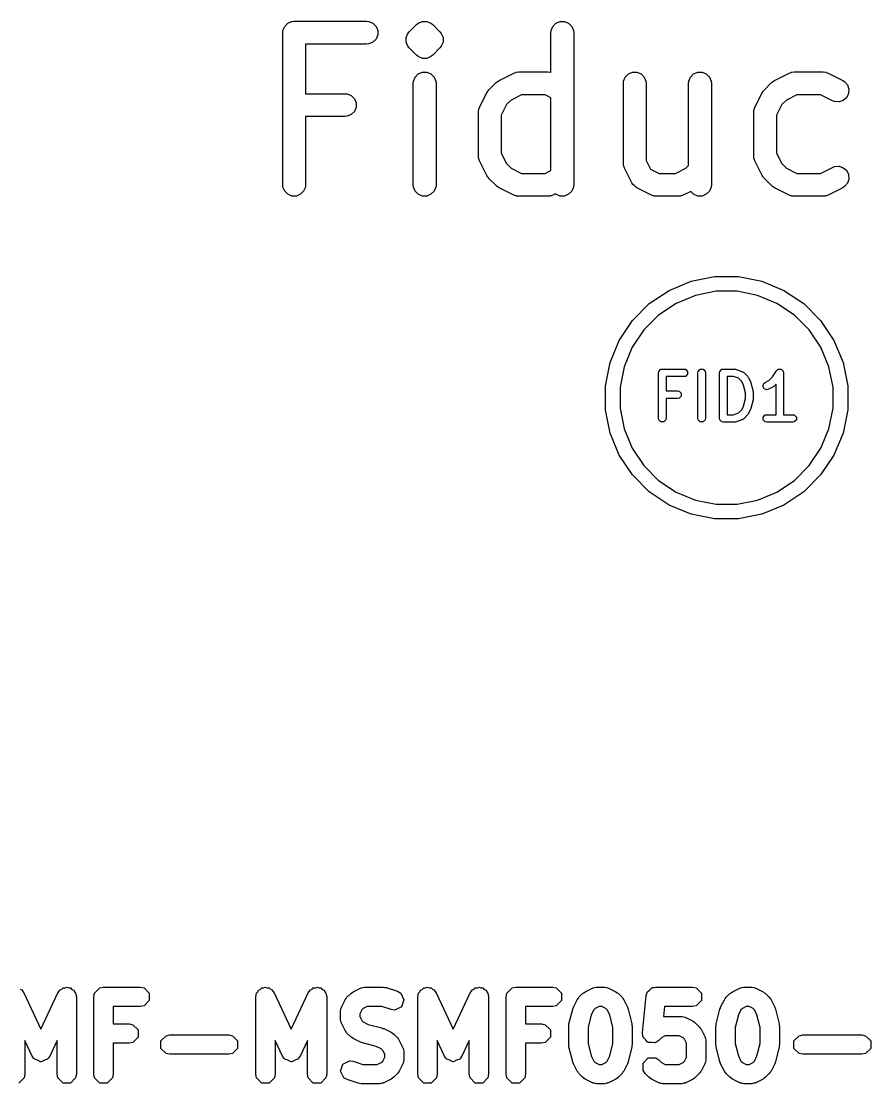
# Model space of a CAD drawing. Header units: inches. Extents: x 4.65 to 7.43, y -3.99 to -2.61.
# Drawn here: x 6.4875 to 6.7073, y -2.9575 to -2.6826 of the extents above; entities that cross this region are included whole.
import ezdxf

# ---------------------------------------------------------------- set-up
doc = ezdxf.new("R2010")
doc.units = ezdxf.units.IN
doc.header["$MEASUREMENT"] = 0
doc.layers.add('BLACK', color=250, linetype='CONTINUOUS')

msp = doc.modelspace()

# ---------------------------------------------------------------- linework, layer by layer
at = {"layer": 'BLACK', "linetype": 'CONTINUOUS'}
for p, q in [((6.55568, -2.6839), (6.5565, -2.68308)), ((6.5565, -2.68308), (6.55756, -2.68264)), ((6.55756, -2.68264), (6.55814, -2.68258)), ((6.55814, -2.68258), (6.57689, -2.68258)), ((6.57689, -2.68258), (6.57746, -2.68264)), ((6.57746, -2.68264), (6.57853, -2.68308)), ((6.57853, -2.68308), (6.57934, -2.6839)), ((6.5898, -2.68345), (6.59024, -2.68308)), ((6.59024, -2.68308), (6.59131, -2.68264)), ((6.59131, -2.68264), (6.59246, -2.68264)), ((6.59246, -2.68264), (6.59246, -2.68264)), ((6.59246, -2.68264), (6.59352, -2.68308)), ((6.59352, -2.68308), (6.59397, -2.68345)), ((6.62505, -2.6839), (6.62586, -2.68308)), ((6.62586, -2.68308), (6.62693, -2.68264)), ((6.62693, -2.68264), (6.62808, -2.68264)), ((6.62808, -2.68264), (6.62915, -2.68308)), ((6.62915, -2.68308), (6.62996, -2.6839)), ((6.55519, -2.68554), (6.55524, -2.68496)), ((6.55519, -2.72491), (6.55519, -2.68554)), ((6.55524, -2.68496), (6.55568, -2.6839)), ((6.57934, -2.6839), (6.57978, -2.68496)), ((6.57978, -2.68496), (6.57978, -2.68611)), ((6.58711, -2.68683), (6.58755, -2.68577)), ((6.58755, -2.68577), (6.58792, -2.68532)), ((6.58792, -2.68532), (6.5898, -2.68345)), ((6.59397, -2.68345), (6.59585, -2.68532)), ((6.59585, -2.68532), (6.59621, -2.68577)), ((6.59621, -2.68577), (6.59636, -2.68611)), ((6.62455, -2.68554), (6.62461, -2.68496)), ((6.62455, -2.69582), (6.62455, -2.68554)), ((6.62461, -2.68496), (6.62505, -2.6839)), ((6.62996, -2.6839), (6.6304, -2.68496)), ((6.6304, -2.68496), (6.63046, -2.68554)), ((6.63046, -2.68554), (6.63046, -2.72491)), ((6.57689, -2.68849), (6.56109, -2.68849)), ((6.56109, -2.68849), (6.56109, -2.70133)), ((6.57746, -2.68843), (6.57689, -2.68849)), ((6.57853, -2.68799), (6.57746, -2.68843)), ((6.57934, -2.68718), (6.57853, -2.68799)), ((6.57978, -2.68611), (6.57934, -2.68718)), ((6.58711, -2.68799), (6.58711, -2.68683)), ((6.58755, -2.68905), (6.58711, -2.68799)), ((6.59665, -2.68799), (6.59621, -2.68905)), ((6.59636, -2.68611), (6.59665, -2.68683)), ((6.59665, -2.68683), (6.59665, -2.68799)), ((6.58792, -2.6895), (6.58755, -2.68905)), ((6.5898, -2.69137), (6.58792, -2.6895)), ((6.59585, -2.6895), (6.59397, -2.69137)), ((6.59621, -2.68905), (6.59585, -2.6895)), ((6.59024, -2.69174), (6.5898, -2.69137)), ((6.59131, -2.69218), (6.59024, -2.69174)), ((6.59246, -2.69218), (6.59131, -2.69218)), ((6.59131, -2.69218), (6.59131, -2.69218)), ((6.59352, -2.69174), (6.59246, -2.69218)), ((6.59246, -2.69218), (6.59246, -2.69218)), ((6.59397, -2.69137), (6.59352, -2.69174)), ((6.58943, -2.69702), (6.59024, -2.6962)), ((6.59024, -2.6962), (6.59131, -2.69576)), ((6.59131, -2.69576), (6.59246, -2.69576)), ((6.59246, -2.69576), (6.59352, -2.6962)), ((6.59352, -2.6962), (6.59434, -2.69702)), ((6.61119, -2.69789), (6.61494, -2.69602)), ((6.61494, -2.69602), (6.61548, -2.69581)), ((6.61548, -2.69581), (6.61558, -2.6958)), ((6.61558, -2.6958), (6.61568, -2.69576)), ((6.61568, -2.69576), (6.61626, -2.69571)), ((6.61626, -2.69571), (6.62376, -2.69571)), ((6.62376, -2.69571), (6.62433, -2.69576)), ((6.62433, -2.69576), (6.62443, -2.6958)), ((6.62443, -2.6958), (6.62453, -2.69581)), ((6.62453, -2.69581), (6.62455, -2.69582)), ((6.6438, -2.69702), (6.64461, -2.6962)), ((6.64461, -2.6962), (6.64568, -2.69576)), ((6.64568, -2.69576), (6.64683, -2.69576)), ((6.64683, -2.69576), (6.64789, -2.6962)), ((6.64789, -2.6962), (6.64871, -2.69702)), ((6.66067, -2.69702), (6.66148, -2.6962)), ((6.66148, -2.6962), (6.66255, -2.69576)), ((6.66255, -2.69576), (6.6637, -2.69576)), ((6.6637, -2.69576), (6.66477, -2.6962)), ((6.66477, -2.6962), (6.66558, -2.69702)), ((6.68243, -2.69789), (6.68618, -2.69602)), ((6.68618, -2.69602), (6.68672, -2.69581)), ((6.68672, -2.69581), (6.68682, -2.6958)), ((6.68682, -2.6958), (6.68692, -2.69576)), ((6.68692, -2.69576), (6.6875, -2.69571)), ((6.6875, -2.69571), (6.695, -2.69571)), ((6.695, -2.69571), (6.69557, -2.69576)), ((6.69557, -2.69576), (6.69567, -2.6958)), ((6.69567, -2.6958), (6.69578, -2.69581)), ((6.69578, -2.69581), (6.69632, -2.69602)), ((6.69632, -2.69602), (6.70007, -2.69789)), ((6.58893, -2.69866), (6.58899, -2.69808)), ((6.58893, -2.72491), (6.58893, -2.69866)), ((6.58899, -2.69808), (6.58943, -2.69702)), ((6.59434, -2.69702), (6.59478, -2.69808)), ((6.59478, -2.69808), (6.59484, -2.69866)), ((6.59484, -2.69866), (6.59484, -2.72491)), ((6.60854, -2.70032), (6.61042, -2.69845)), ((6.61042, -2.69845), (6.61064, -2.69826)), ((6.61064, -2.69826), (6.6107, -2.6982)), ((6.6107, -2.6982), (6.61079, -2.69815)), ((6.61079, -2.69815), (6.61087, -2.69808)), ((6.61087, -2.69808), (6.61094, -2.69805)), ((6.61094, -2.69805), (6.61119, -2.69789)), ((6.6433, -2.69866), (6.64336, -2.69808)), ((6.6433, -2.71928), (6.6433, -2.69866)), ((6.64336, -2.69808), (6.6438, -2.69702)), ((6.64871, -2.69702), (6.64915, -2.69808)), ((6.64915, -2.69808), (6.64921, -2.69866)), ((6.64921, -2.69866), (6.64921, -2.71858)), ((6.66017, -2.69866), (6.66023, -2.69808)), ((6.66017, -2.71993), (6.66017, -2.69866)), ((6.66023, -2.69808), (6.66067, -2.69702)), ((6.66558, -2.69702), (6.66602, -2.69808)), ((6.66602, -2.69808), (6.66608, -2.69866)), ((6.66608, -2.69866), (6.66608, -2.72491)), ((6.67978, -2.70032), (6.68166, -2.69845)), ((6.68166, -2.69845), (6.68189, -2.69826)), ((6.68189, -2.69826), (6.68194, -2.6982)), ((6.68194, -2.6982), (6.68203, -2.69815)), ((6.68203, -2.69815), (6.68211, -2.69808)), ((6.68211, -2.69808), (6.68218, -2.69805)), ((6.68218, -2.69805), (6.68243, -2.69789)), ((6.70007, -2.69789), (6.70056, -2.6982)), ((6.70056, -2.6982), (6.70131, -2.69907)), ((6.70131, -2.69907), (6.70168, -2.70016)), ((6.56109, -2.70133), (6.57126, -2.70133)), ((6.57126, -2.70133), (6.57184, -2.70139)), ((6.57184, -2.70139), (6.5729, -2.70183)), ((6.5729, -2.70183), (6.57372, -2.70264)), ((6.60612, -2.70484), (6.60799, -2.70109)), ((6.60799, -2.70109), (6.60815, -2.70084)), ((6.60815, -2.70084), (6.60818, -2.70077)), ((6.60818, -2.70077), (6.60824, -2.70069)), ((6.60824, -2.70069), (6.6083, -2.7006)), ((6.6083, -2.7006), (6.60836, -2.70055)), ((6.60836, -2.70055), (6.60854, -2.70032)), ((6.61695, -2.70161), (6.61426, -2.70296)), ((6.62306, -2.70161), (6.61695, -2.70161)), ((6.62455, -2.70236), (6.62306, -2.70161)), ((6.67736, -2.70484), (6.67923, -2.70109)), ((6.67923, -2.70109), (6.67939, -2.70084)), ((6.67939, -2.70084), (6.67942, -2.70077)), ((6.67942, -2.70077), (6.67948, -2.70069)), ((6.67948, -2.70069), (6.67954, -2.7006)), ((6.67954, -2.7006), (6.6796, -2.70055)), ((6.6796, -2.70055), (6.67978, -2.70032)), ((6.68819, -2.70161), (6.6855, -2.70296)), ((6.6943, -2.70161), (6.68819, -2.70161)), ((6.69743, -2.70318), (6.6943, -2.70161)), ((6.70108, -2.70234), (6.70021, -2.7031)), ((6.70159, -2.70131), (6.70108, -2.70234)), ((6.70168, -2.70016), (6.70159, -2.70131)), ((6.57372, -2.70264), (6.57416, -2.70371)), ((6.57416, -2.70486), (6.57372, -2.70592)), ((6.57416, -2.70371), (6.57416, -2.70486)), ((6.60591, -2.70538), (6.60612, -2.70484)), ((6.61306, -2.70416), (6.61171, -2.70686)), ((6.61426, -2.70296), (6.61306, -2.70416)), ((6.62455, -2.72121), (6.62455, -2.70236)), ((6.67715, -2.70538), (6.67736, -2.70484)), ((6.6843, -2.70416), (6.68295, -2.70686)), ((6.6855, -2.70296), (6.6843, -2.70416)), ((6.69797, -2.70338), (6.69743, -2.70318)), ((6.69912, -2.70346), (6.69797, -2.70338)), ((6.70021, -2.7031), (6.69912, -2.70346)), ((6.57126, -2.70724), (6.56109, -2.70724)), ((6.56109, -2.70724), (6.56109, -2.72491)), ((6.57184, -2.70718), (6.57126, -2.70724)), ((6.5729, -2.70674), (6.57184, -2.70718)), ((6.57372, -2.70592), (6.5729, -2.70674)), ((6.6058, -2.70616), (6.60586, -2.70558)), ((6.6058, -2.71741), (6.6058, -2.70616)), ((6.60586, -2.70558), (6.6059, -2.70548)), ((6.6059, -2.70548), (6.60591, -2.70538)), ((6.61171, -2.70686), (6.61171, -2.71671)), ((6.67705, -2.70616), (6.6771, -2.70558)), ((6.67705, -2.71741), (6.67705, -2.70616)), ((6.6771, -2.70558), (6.67714, -2.70548)), ((6.67714, -2.70548), (6.67715, -2.70538)), ((6.68295, -2.70686), (6.68295, -2.71671)), ((6.60586, -2.71798), (6.6058, -2.71741)), ((6.6059, -2.71808), (6.60586, -2.71798)), ((6.60591, -2.71819), (6.6059, -2.71808)), ((6.60612, -2.71873), (6.60591, -2.71819)), ((6.60799, -2.72248), (6.60612, -2.71873)), ((6.61171, -2.71671), (6.61306, -2.71941)), ((6.64921, -2.71858), (6.65033, -2.72083)), ((6.6771, -2.71798), (6.67705, -2.71741)), ((6.67714, -2.71808), (6.6771, -2.71798)), ((6.67715, -2.71819), (6.67714, -2.71808)), ((6.67736, -2.71873), (6.67715, -2.71819)), ((6.67923, -2.72248), (6.67736, -2.71873)), ((6.68295, -2.71671), (6.6843, -2.71941)), ((6.61306, -2.71941), (6.61426, -2.7206)), ((6.61426, -2.7206), (6.61695, -2.72195)), ((6.62306, -2.72195), (6.62455, -2.72121)), ((6.64336, -2.71986), (6.6433, -2.71928)), ((6.6434, -2.71996), (6.64336, -2.71986)), ((6.6434, -2.72006), (6.6434, -2.71996)), ((6.64361, -2.7206), (6.6434, -2.72006)), ((6.64549, -2.72435), (6.64361, -2.7206)), ((6.65033, -2.72083), (6.65257, -2.72195)), ((6.6568, -2.72195), (6.6595, -2.7206)), ((6.6595, -2.7206), (6.66017, -2.71993)), ((6.6843, -2.71941), (6.6855, -2.7206)), ((6.6855, -2.7206), (6.68819, -2.72195)), ((6.6943, -2.72195), (6.69743, -2.72039)), ((6.69743, -2.72039), (6.69797, -2.72018)), ((6.69797, -2.72018), (6.69912, -2.7201)), ((6.69912, -2.7201), (6.70021, -2.72047)), ((6.70021, -2.72047), (6.70108, -2.72122)), ((6.70108, -2.72122), (6.70159, -2.72225)), ((6.60815, -2.72273), (6.60799, -2.72248)), ((6.60818, -2.7228), (6.60815, -2.72273)), ((6.60824, -2.72288), (6.60818, -2.7228)), ((6.6083, -2.72297), (6.60824, -2.72288)), ((6.60836, -2.72302), (6.6083, -2.72297)), ((6.60854, -2.72324), (6.60836, -2.72302)), ((6.61042, -2.72512), (6.60854, -2.72324)), ((6.61695, -2.72195), (6.62306, -2.72195)), ((6.65257, -2.72195), (6.6568, -2.72195)), ((6.67939, -2.72273), (6.67923, -2.72248)), ((6.67942, -2.7228), (6.67939, -2.72273)), ((6.67948, -2.72288), (6.67942, -2.7228)), ((6.67954, -2.72297), (6.67948, -2.72288)), ((6.6796, -2.72302), (6.67954, -2.72297)), ((6.67978, -2.72324), (6.6796, -2.72302)), ((6.68166, -2.72512), (6.67978, -2.72324)), ((6.68819, -2.72195), (6.6943, -2.72195)), ((6.70168, -2.7234), (6.70131, -2.72449)), ((6.70159, -2.72225), (6.70168, -2.7234)), ((6.55524, -2.72548), (6.55519, -2.72491)), ((6.55568, -2.72655), (6.55524, -2.72548)), ((6.5565, -2.72736), (6.55568, -2.72655)), ((6.56059, -2.72655), (6.55978, -2.72736)), ((6.56103, -2.72548), (6.56059, -2.72655)), ((6.56109, -2.72491), (6.56103, -2.72548)), ((6.58899, -2.72548), (6.58893, -2.72491)), ((6.58943, -2.72655), (6.58899, -2.72548)), ((6.59024, -2.72736), (6.58943, -2.72655)), ((6.59434, -2.72655), (6.59352, -2.72736)), ((6.59478, -2.72548), (6.59434, -2.72655)), ((6.59484, -2.72491), (6.59478, -2.72548)), ((6.61064, -2.72531), (6.61042, -2.72512)), ((6.6107, -2.72536), (6.61064, -2.72531)), ((6.61079, -2.72542), (6.6107, -2.72536)), ((6.61087, -2.72549), (6.61079, -2.72542)), ((6.61094, -2.72552), (6.61087, -2.72549)), ((6.61119, -2.72567), (6.61094, -2.72552)), ((6.61494, -2.72755), (6.61119, -2.72567)), ((6.62996, -2.72655), (6.62915, -2.72736)), ((6.6304, -2.72548), (6.62996, -2.72655)), ((6.63046, -2.72491), (6.6304, -2.72548)), ((6.64555, -2.72445), (6.64549, -2.72435)), ((6.64556, -2.72449), (6.64555, -2.72445)), ((6.64561, -2.72455), (6.64556, -2.72449)), ((6.64579, -2.72484), (6.64561, -2.72455)), ((6.64607, -2.72508), (6.64579, -2.72484)), ((6.64632, -2.72536), (6.64607, -2.72508)), ((6.64661, -2.72555), (6.64632, -2.72536)), ((6.64666, -2.7256), (6.64661, -2.72555)), ((6.64671, -2.72561), (6.64666, -2.7256)), ((6.64681, -2.72567), (6.64671, -2.72561)), ((6.65056, -2.72755), (6.64681, -2.72567)), ((6.66072, -2.7266), (6.65882, -2.72755)), ((6.66148, -2.72736), (6.66072, -2.7266)), ((6.66558, -2.72655), (6.66477, -2.72736)), ((6.66602, -2.72548), (6.66558, -2.72655)), ((6.66608, -2.72491), (6.66602, -2.72548)), ((6.68189, -2.72531), (6.68166, -2.72512)), ((6.68194, -2.72536), (6.68189, -2.72531)), ((6.68203, -2.72542), (6.68194, -2.72536)), ((6.68211, -2.72549), (6.68203, -2.72542)), ((6.68218, -2.72552), (6.68211, -2.72549)), ((6.68243, -2.72567), (6.68218, -2.72552)), ((6.68618, -2.72755), (6.68243, -2.72567)), ((6.70007, -2.72567), (6.69632, -2.72755)), ((6.70056, -2.72536), (6.70007, -2.72567)), ((6.70131, -2.72449), (6.70056, -2.72536)), ((6.55756, -2.7278), (6.5565, -2.72736)), ((6.55871, -2.7278), (6.55756, -2.7278)), ((6.55978, -2.72736), (6.55871, -2.7278)), ((6.59131, -2.7278), (6.59024, -2.72736)), ((6.59246, -2.7278), (6.59131, -2.7278)), ((6.59352, -2.72736), (6.59246, -2.7278)), ((6.61548, -2.72775), (6.61494, -2.72755)), ((6.61558, -2.72776), (6.61548, -2.72775)), ((6.61568, -2.7278), (6.61558, -2.72776)), ((6.61626, -2.72786), (6.61568, -2.7278)), ((6.62376, -2.72786), (6.61626, -2.72786)), ((6.62433, -2.7278), (6.62376, -2.72786)), ((6.62443, -2.72776), (6.62433, -2.7278)), ((6.62453, -2.72775), (6.62443, -2.72776)), ((6.62508, -2.72755), (6.62453, -2.72775)), ((6.62573, -2.72722), (6.62508, -2.72755)), ((6.62586, -2.72736), (6.62573, -2.72722)), ((6.62693, -2.7278), (6.62586, -2.72736)), ((6.62808, -2.7278), (6.62693, -2.7278)), ((6.62915, -2.72736), (6.62808, -2.7278)), ((6.6511, -2.72775), (6.65056, -2.72755)), ((6.6512, -2.72776), (6.6511, -2.72775)), ((6.6513, -2.7278), (6.6512, -2.72776)), ((6.65188, -2.72786), (6.6513, -2.7278)), ((6.6575, -2.72786), (6.65188, -2.72786)), ((6.65808, -2.7278), (6.6575, -2.72786)), ((6.65817, -2.72776), (6.65808, -2.7278)), ((6.65828, -2.72775), (6.65817, -2.72776)), ((6.65882, -2.72755), (6.65828, -2.72775)), ((6.66255, -2.7278), (6.66148, -2.72736)), ((6.6637, -2.7278), (6.66255, -2.7278)), ((6.66477, -2.72736), (6.6637, -2.7278)), ((6.68672, -2.72775), (6.68618, -2.72755)), ((6.68682, -2.72776), (6.68672, -2.72775)), ((6.68692, -2.7278), (6.68682, -2.72776)), ((6.6875, -2.72786), (6.68692, -2.7278)), ((6.695, -2.72786), (6.6875, -2.72786)), ((6.69557, -2.7278), (6.695, -2.72786)), ((6.69567, -2.72776), (6.69557, -2.7278)), ((6.69578, -2.72775), (6.69567, -2.72776)), ((6.69632, -2.72755), (6.69578, -2.72775)), ((6.66086, -2.74986), (6.66691, -2.74866)), ((6.66691, -2.74866), (6.67309, -2.74866)), ((6.67309, -2.74866), (6.67914, -2.74986)), ((6.65515, -2.75222), (6.66086, -2.74986)), ((6.67914, -2.74986), (6.68485, -2.75222)), ((6.65002, -2.75565), (6.65515, -2.75222)), ((6.66196, -2.7535), (6.65695, -2.75558)), ((6.66729, -2.75244), (6.66196, -2.7535)), ((6.67271, -2.75244), (6.66729, -2.75244)), ((6.67804, -2.7535), (6.67271, -2.75244)), ((6.68305, -2.75558), (6.67804, -2.7535)), ((6.68485, -2.75222), (6.68998, -2.75565)), ((6.64565, -2.76002), (6.65002, -2.75565)), ((6.65695, -2.75558), (6.65243, -2.75859)), ((6.68757, -2.75859), (6.68305, -2.75558)), ((6.68998, -2.75565), (6.69435, -2.76002)), ((6.64222, -2.76515), (6.64565, -2.76002)), ((6.65243, -2.75859), (6.64859, -2.76243)), ((6.69141, -2.76243), (6.68757, -2.75859)), ((6.69435, -2.76002), (6.69778, -2.76515)), ((6.64859, -2.76243), (6.64558, -2.76695)), ((6.69442, -2.76695), (6.69141, -2.76243)), ((6.63986, -2.77086), (6.64222, -2.76515)), ((6.69778, -2.76515), (6.70014, -2.77086)), ((6.64558, -2.76695), (6.6435, -2.77196)), ((6.6965, -2.77196), (6.69442, -2.76695)), ((6.63866, -2.77691), (6.63986, -2.77086)), ((6.70014, -2.77086), (6.70134, -2.77691)), ((6.6435, -2.77196), (6.64244, -2.77729)), ((6.65242, -2.77355), (6.6525, -2.77317)), ((6.65242, -2.78536), (6.65242, -2.77355)), ((6.6525, -2.77317), (6.65303, -2.77264)), ((6.65303, -2.77264), (6.65341, -2.77257)), ((6.65341, -2.77257), (6.65903, -2.77257)), ((6.65903, -2.77257), (6.65941, -2.77264)), ((6.65941, -2.77264), (6.65994, -2.77317)), ((6.65994, -2.77317), (6.65994, -2.77393)), ((6.66255, -2.77355), (6.66262, -2.77317)), ((6.66255, -2.78536), (6.66255, -2.77355)), ((6.66262, -2.77317), (6.66316, -2.77264)), ((6.66316, -2.77264), (6.66391, -2.77264)), ((6.66391, -2.77264), (6.66444, -2.77317)), ((6.66444, -2.77317), (6.66452, -2.77355)), ((6.66452, -2.77355), (6.66452, -2.78536)), ((6.66817, -2.77355), (6.66825, -2.77317)), ((6.66817, -2.78536), (6.66817, -2.77355)), ((6.66825, -2.77317), (6.66878, -2.77264)), ((6.66878, -2.77264), (6.66916, -2.77257)), ((6.66916, -2.77257), (6.67197, -2.77257)), ((6.67197, -2.77257), (6.67212, -2.7726)), ((6.67212, -2.7726), (6.67228, -2.77262)), ((6.67228, -2.77262), (6.67397, -2.77318)), ((6.67397, -2.77318), (6.67401, -2.7732)), ((6.67401, -2.7732), (6.67403, -2.7732)), ((6.67403, -2.7732), (6.67416, -2.77329)), ((6.67416, -2.77329), (6.6743, -2.77337)), ((6.6743, -2.77337), (6.67431, -2.77339)), ((6.67431, -2.77339), (6.67435, -2.77342)), ((6.67435, -2.77342), (6.67548, -2.77454)), ((6.68189, -2.77461), (6.68296, -2.773)), ((6.68296, -2.773), (6.68323, -2.77273)), ((6.68323, -2.77273), (6.68333, -2.77271)), ((6.68333, -2.77271), (6.6834, -2.77264)), ((6.6834, -2.77264), (6.68369, -2.77264)), ((6.68369, -2.77264), (6.68397, -2.77259)), ((6.68397, -2.77259), (6.68405, -2.77264)), ((6.68405, -2.77264), (6.68416, -2.77264)), ((6.68416, -2.77264), (6.68436, -2.77284)), ((6.68436, -2.77284), (6.6846, -2.773)), ((6.6846, -2.773), (6.68462, -2.7731)), ((6.68462, -2.7731), (6.68469, -2.77317)), ((6.68469, -2.77317), (6.68476, -2.77355)), ((6.68476, -2.77355), (6.68476, -2.78438)), ((6.69756, -2.77729), (6.6965, -2.77196)), ((6.65903, -2.77453), (6.65439, -2.77453)), ((6.65439, -2.77453), (6.65439, -2.77819)), ((6.65941, -2.77446), (6.65903, -2.77453)), ((6.65994, -2.77393), (6.65941, -2.77446)), ((6.67181, -2.77453), (6.67014, -2.77453)), ((6.67014, -2.77453), (6.67014, -2.78438)), ((6.67312, -2.77497), (6.67181, -2.77453)), ((6.67397, -2.77582), (6.67312, -2.77497)), ((6.67441, -2.77671), (6.67397, -2.77582)), ((6.67548, -2.77454), (6.67556, -2.77467)), ((6.67556, -2.77467), (6.67566, -2.7748)), ((6.67566, -2.7748), (6.67622, -2.77592)), ((6.67622, -2.77592), (6.67625, -2.77603)), ((6.67625, -2.77603), (6.6763, -2.77612)), ((6.6763, -2.77612), (6.67686, -2.77837)), ((6.67942, -2.77699), (6.67966, -2.77628)), ((6.67966, -2.77628), (6.67996, -2.77604)), ((6.67996, -2.77604), (6.68095, -2.77555)), ((6.68095, -2.77555), (6.68189, -2.77461)), ((6.6828, -2.77649), (6.68223, -2.77706)), ((6.6828, -2.78438), (6.6828, -2.77649)), ((6.63866, -2.77729), (6.63866, -2.77691)), ((6.63866, -2.78309), (6.63866, -2.77729)), ((6.64244, -2.77729), (6.64244, -2.78271)), ((6.65439, -2.77819), (6.65735, -2.77819)), ((6.65735, -2.77819), (6.65772, -2.77827)), ((6.65772, -2.77827), (6.65825, -2.7788)), ((6.65825, -2.7788), (6.65825, -2.77955)), ((6.67492, -2.77873), (6.67441, -2.77671)), ((6.67492, -2.78018), (6.67492, -2.77873)), ((6.67686, -2.77837), (6.67687, -2.77849)), ((6.67687, -2.77849), (6.67689, -2.77861)), ((6.67689, -2.77861), (6.67689, -2.7803)), ((6.67976, -2.77767), (6.67942, -2.77699)), ((6.68047, -2.77791), (6.67976, -2.77767)), ((6.68085, -2.77781), (6.68047, -2.77791)), ((6.68197, -2.77724), (6.68085, -2.77781)), ((6.68209, -2.77715), (6.68197, -2.77724)), ((6.68223, -2.77706), (6.68209, -2.77715)), ((6.69756, -2.78271), (6.69756, -2.77729)), ((6.70134, -2.77691), (6.70134, -2.78309)), ((6.65735, -2.78016), (6.65439, -2.78016)), ((6.65439, -2.78016), (6.65439, -2.78536)), ((6.65772, -2.78008), (6.65735, -2.78016)), ((6.65825, -2.77955), (6.65772, -2.78008)), ((6.67441, -2.78221), (6.67492, -2.78018)), ((6.67686, -2.78054), (6.6763, -2.78279)), ((6.67687, -2.78042), (6.67686, -2.78054)), ((6.67689, -2.7803), (6.67687, -2.78042)), ((6.63986, -2.78914), (6.63866, -2.78309)), ((6.64244, -2.78271), (6.6435, -2.78804)), ((6.67014, -2.78438), (6.67181, -2.78438)), ((6.67181, -2.78438), (6.67312, -2.78394)), ((6.67312, -2.78394), (6.67397, -2.78309)), ((6.67397, -2.78309), (6.67441, -2.78221)), ((6.67548, -2.78437), (6.67435, -2.7855)), ((6.67556, -2.78424), (6.67548, -2.78437)), ((6.67566, -2.78411), (6.67556, -2.78424)), ((6.67622, -2.78299), (6.67566, -2.78411)), ((6.67625, -2.78289), (6.67622, -2.78299)), ((6.6763, -2.78279), (6.67625, -2.78289)), ((6.6795, -2.78498), (6.68003, -2.78445)), ((6.68003, -2.78445), (6.6804, -2.78438)), ((6.6804, -2.78438), (6.6828, -2.78438)), ((6.68476, -2.78438), (6.68715, -2.78438)), ((6.68715, -2.78438), (6.68753, -2.78445)), ((6.68753, -2.78445), (6.68806, -2.78498)), ((6.6965, -2.78804), (6.69756, -2.78271)), ((6.70134, -2.78309), (6.70014, -2.78914)), ((6.6525, -2.78574), (6.65242, -2.78536)), ((6.65303, -2.78627), (6.6525, -2.78574)), ((6.65378, -2.78627), (6.65303, -2.78627)), ((6.65432, -2.78574), (6.65378, -2.78627)), ((6.65439, -2.78536), (6.65432, -2.78574)), ((6.66262, -2.78574), (6.66255, -2.78536)), ((6.66316, -2.78627), (6.66262, -2.78574)), ((6.66391, -2.78627), (6.66316, -2.78627)), ((6.66444, -2.78574), (6.66391, -2.78627)), ((6.66452, -2.78536), (6.66444, -2.78574)), ((6.66825, -2.78574), (6.66817, -2.78536)), ((6.66878, -2.78627), (6.66825, -2.78574)), ((6.66916, -2.78635), (6.66878, -2.78627)), ((6.67197, -2.78635), (6.66916, -2.78635)), ((6.67212, -2.78632), (6.67197, -2.78635)), ((6.67228, -2.7863), (6.67212, -2.78632)), ((6.67397, -2.78573), (6.67228, -2.7863)), ((6.67401, -2.78571), (6.67397, -2.78573)), ((6.67403, -2.78571), (6.67401, -2.78571)), ((6.67416, -2.78562), (6.67403, -2.78571)), ((6.6743, -2.78554), (6.67416, -2.78562)), ((6.67431, -2.78552), (6.6743, -2.78554)), ((6.67435, -2.7855), (6.67431, -2.78552)), ((6.6795, -2.78574), (6.6795, -2.78498)), ((6.68003, -2.78627), (6.6795, -2.78574)), ((6.6804, -2.78635), (6.68003, -2.78627)), ((6.68715, -2.78635), (6.6804, -2.78635)), ((6.68753, -2.78627), (6.68715, -2.78635)), ((6.68806, -2.78574), (6.68753, -2.78627)), ((6.68806, -2.78498), (6.68806, -2.78574)), ((6.64222, -2.79485), (6.63986, -2.78914)), ((6.6435, -2.78804), (6.64558, -2.79305)), ((6.69442, -2.79305), (6.6965, -2.78804)), ((6.70014, -2.78914), (6.69778, -2.79485)), ((6.64558, -2.79305), (6.64859, -2.79757)), ((6.69141, -2.79757), (6.69442, -2.79305)), ((6.64565, -2.79998), (6.64222, -2.79485)), ((6.69778, -2.79485), (6.69435, -2.79998)), ((6.64859, -2.79757), (6.65243, -2.80141)), ((6.68757, -2.80141), (6.69141, -2.79757)), ((6.65002, -2.80435), (6.64565, -2.79998)), ((6.69435, -2.79998), (6.68998, -2.80435)), ((6.65243, -2.80141), (6.65695, -2.80442)), ((6.68305, -2.80442), (6.68757, -2.80141)), ((6.65515, -2.80778), (6.65002, -2.80435)), ((6.65695, -2.80442), (6.66196, -2.8065)), ((6.66196, -2.8065), (6.66729, -2.80756)), ((6.67271, -2.80756), (6.67804, -2.8065)), ((6.67804, -2.8065), (6.68305, -2.80442)), ((6.68998, -2.80435), (6.68485, -2.80778)), ((6.66086, -2.81014), (6.65515, -2.80778)), ((6.66729, -2.80756), (6.67271, -2.80756)), ((6.68485, -2.80778), (6.67914, -2.81014)), ((6.66691, -2.81134), (6.66086, -2.81014)), ((6.67309, -2.81134), (6.66691, -2.81134)), ((6.67914, -2.81014), (6.67309, -2.81134)), ((6.48722, -2.933), (6.48764, -2.93315)), ((6.48764, -2.93315), (6.48822, -2.93394)), ((6.49702, -2.93394), (6.4976, -2.93315)), ((6.4976, -2.93315), (6.49801, -2.933)), ((6.49801, -2.933), (6.49833, -2.93268)), ((6.49833, -2.93268), (6.49888, -2.93268)), ((6.49888, -2.93268), (6.4994, -2.93249)), ((6.4994, -2.93249), (6.4998, -2.93268)), ((6.4998, -2.93268), (6.50024, -2.93268)), ((6.50024, -2.93268), (6.50063, -2.93307)), ((6.50063, -2.93307), (6.50113, -2.9333)), ((6.5065, -2.93404), (6.50785, -2.93268)), ((6.50785, -2.93268), (6.50881, -2.93249)), ((6.50881, -2.93249), (6.51833, -2.93249)), ((6.51833, -2.93249), (6.51929, -2.93268)), ((6.51929, -2.93268), (6.52064, -2.93404)), ((6.54887, -2.9333), (6.54937, -2.93307)), ((6.54937, -2.93307), (6.54976, -2.93268)), ((6.54976, -2.93268), (6.5502, -2.93268)), ((6.5502, -2.93268), (6.5506, -2.93249)), ((6.5506, -2.93249), (6.55112, -2.93268)), ((6.55112, -2.93268), (6.55167, -2.93268)), ((6.55167, -2.93268), (6.55199, -2.933)), ((6.55199, -2.933), (6.5524, -2.93315)), ((6.5524, -2.93315), (6.55298, -2.93394)), ((6.56178, -2.93394), (6.56236, -2.93315)), ((6.56236, -2.93315), (6.56278, -2.933)), ((6.56278, -2.933), (6.56309, -2.93268)), ((6.56309, -2.93268), (6.56364, -2.93268)), ((6.56364, -2.93268), (6.56416, -2.93249)), ((6.56416, -2.93249), (6.56456, -2.93268)), ((6.56456, -2.93268), (6.565, -2.93268)), ((6.565, -2.93268), (6.56539, -2.93307)), ((6.56539, -2.93307), (6.56589, -2.9333)), ((6.57341, -2.93371), (6.57531, -2.93276)), ((6.57531, -2.93276), (6.57543, -2.93272)), ((6.57543, -2.93272), (6.57547, -2.93268)), ((6.57547, -2.93268), (6.57586, -2.9326)), ((6.57586, -2.9326), (6.57625, -2.9325)), ((6.57625, -2.9325), (6.57631, -2.93252)), ((6.57631, -2.93252), (6.57643, -2.93249)), ((6.57643, -2.93249), (6.58119, -2.93249)), ((6.58119, -2.93249), (6.58158, -2.93257)), ((6.58158, -2.93257), (6.58198, -2.93262)), ((6.58198, -2.93262), (6.58484, -2.93357)), ((6.59078, -2.9333), (6.59127, -2.93307)), ((6.59127, -2.93307), (6.59166, -2.93268)), ((6.59166, -2.93268), (6.59211, -2.93268)), ((6.59211, -2.93268), (6.59251, -2.93249)), ((6.59251, -2.93249), (6.59303, -2.93268)), ((6.59303, -2.93268), (6.59358, -2.93268)), ((6.59358, -2.93268), (6.59389, -2.933)), ((6.59389, -2.933), (6.59431, -2.93315)), ((6.59431, -2.93315), (6.59488, -2.93394)), ((6.60369, -2.93394), (6.60426, -2.93315)), ((6.60426, -2.93315), (6.60468, -2.933)), ((6.60468, -2.933), (6.605, -2.93268)), ((6.605, -2.93268), (6.60555, -2.93268)), ((6.60555, -2.93268), (6.60606, -2.93249)), ((6.60606, -2.93249), (6.60646, -2.93268)), ((6.60646, -2.93268), (6.60691, -2.93268)), ((6.60691, -2.93268), (6.6073, -2.93307)), ((6.6073, -2.93307), (6.6078, -2.9333)), ((6.61317, -2.93404), (6.61452, -2.93268)), ((6.61452, -2.93268), (6.61548, -2.93249)), ((6.61548, -2.93249), (6.625, -2.93249)), ((6.625, -2.93249), (6.62596, -2.93268)), ((6.62596, -2.93268), (6.62731, -2.93404)), ((6.63341, -2.93371), (6.63531, -2.93276)), ((6.63531, -2.93276), (6.63543, -2.93272)), ((6.63543, -2.93272), (6.63547, -2.93268)), ((6.63547, -2.93268), (6.63586, -2.9326)), ((6.63586, -2.9326), (6.63625, -2.9325)), ((6.63625, -2.9325), (6.63631, -2.93252)), ((6.63631, -2.93252), (6.63643, -2.93249)), ((6.63643, -2.93249), (6.63833, -2.93249)), ((6.63833, -2.93249), (6.63846, -2.93252)), ((6.63846, -2.93252), (6.63851, -2.9325)), ((6.63851, -2.9325), (6.6389, -2.9326)), ((6.6389, -2.9326), (6.63929, -2.93268)), ((6.63929, -2.93268), (6.63933, -2.93272)), ((6.63933, -2.93272), (6.63945, -2.93276)), ((6.63945, -2.93276), (6.64136, -2.93371)), ((6.64946, -2.93381), (6.65011, -2.93328)), ((6.65011, -2.93328), (6.65071, -2.93268)), ((6.65071, -2.93268), (6.65088, -2.93265)), ((6.65088, -2.93265), (6.65094, -2.9326)), ((6.65094, -2.9326), (6.65107, -2.93261)), ((6.65107, -2.93261), (6.65167, -2.93249)), ((6.65167, -2.93249), (6.66119, -2.93249)), ((6.66119, -2.93249), (6.66215, -2.93268)), ((6.66215, -2.93268), (6.6635, -2.93404)), ((6.6715, -2.93371), (6.67341, -2.93276)), ((6.67341, -2.93276), (6.67353, -2.93272)), ((6.67353, -2.93272), (6.67357, -2.93268)), ((6.67357, -2.93268), (6.67396, -2.9326)), ((6.67396, -2.9326), (6.67435, -2.9325)), ((6.67435, -2.9325), (6.6744, -2.93252)), ((6.6744, -2.93252), (6.67452, -2.93249)), ((6.67452, -2.93249), (6.67643, -2.93249)), ((6.67643, -2.93249), (6.67655, -2.93252)), ((6.67655, -2.93252), (6.67661, -2.9325)), ((6.67661, -2.9325), (6.67699, -2.9326)), ((6.67699, -2.9326), (6.67739, -2.93268)), ((6.67739, -2.93268), (6.67743, -2.93272)), ((6.67743, -2.93272), (6.67755, -2.93276)), ((6.67755, -2.93276), (6.67945, -2.93371)), ((6.48822, -2.93394), (6.49262, -2.94337)), ((6.49262, -2.94337), (6.49702, -2.93394)), ((6.50113, -2.9333), (6.50128, -2.93372)), ((6.50128, -2.93372), (6.5016, -2.93404)), ((6.5016, -2.93404), (6.50179, -2.93499)), ((6.50179, -2.93499), (6.50179, -2.95499)), ((6.50631, -2.93499), (6.5065, -2.93404)), ((6.50631, -2.95499), (6.50631, -2.93499)), ((6.52064, -2.93595), (6.51929, -2.9373)), ((6.52064, -2.93404), (6.52064, -2.93595)), ((6.54821, -2.93499), (6.5484, -2.93404)), ((6.54821, -2.95499), (6.54821, -2.93499)), ((6.5484, -2.93404), (6.54872, -2.93372)), ((6.54872, -2.93372), (6.54887, -2.9333)), ((6.55298, -2.93394), (6.55738, -2.94337)), ((6.55738, -2.94337), (6.56178, -2.93394)), ((6.56589, -2.9333), (6.56604, -2.93372)), ((6.56604, -2.93372), (6.56636, -2.93404)), ((6.56636, -2.93404), (6.56655, -2.93499)), ((6.56655, -2.93499), (6.56655, -2.95499)), ((6.57038, -2.93768), (6.57134, -2.93578)), ((6.57134, -2.93578), (6.57158, -2.93546)), ((6.57158, -2.93546), (6.5718, -2.93513)), ((6.5718, -2.93513), (6.57276, -2.93418)), ((6.57276, -2.93418), (6.57309, -2.93395)), ((6.57309, -2.93395), (6.57341, -2.93371)), ((6.58484, -2.93357), (6.58569, -2.93406)), ((6.58569, -2.93406), (6.58654, -2.93577)), ((6.58654, -2.93577), (6.58594, -2.93758)), ((6.59012, -2.93499), (6.59031, -2.93404)), ((6.59012, -2.95499), (6.59012, -2.93499)), ((6.59031, -2.93404), (6.59062, -2.93372)), ((6.59062, -2.93372), (6.59078, -2.9333)), ((6.59488, -2.93394), (6.59929, -2.94337)), ((6.59929, -2.94337), (6.60369, -2.93394)), ((6.6078, -2.9333), (6.60795, -2.93372)), ((6.60795, -2.93372), (6.60826, -2.93404)), ((6.60826, -2.93404), (6.60845, -2.93499)), ((6.60845, -2.93499), (6.60845, -2.95499)), ((6.61298, -2.93499), (6.61317, -2.93404)), ((6.61298, -2.95499), (6.61298, -2.93499)), ((6.62731, -2.93595), (6.62596, -2.9373)), ((6.62731, -2.93404), (6.62731, -2.93595)), ((6.63038, -2.93768), (6.63134, -2.93578)), ((6.63134, -2.93578), (6.63158, -2.93546)), ((6.63158, -2.93546), (6.6318, -2.93513)), ((6.6318, -2.93513), (6.63276, -2.93418)), ((6.63276, -2.93418), (6.63309, -2.93395)), ((6.63309, -2.93395), (6.63341, -2.93371)), ((6.64136, -2.93371), (6.64167, -2.93395)), ((6.64167, -2.93395), (6.64201, -2.93418)), ((6.64201, -2.93418), (6.64296, -2.93513)), ((6.64296, -2.93513), (6.64318, -2.93546)), ((6.64318, -2.93546), (6.64343, -2.93578)), ((6.64343, -2.93578), (6.64438, -2.93768)), ((6.64823, -2.94427), (6.64918, -2.93474)), ((6.64918, -2.93474), (6.64936, -2.93416)), ((6.64936, -2.93404), (6.64941, -2.93398)), ((6.64936, -2.93416), (6.64936, -2.93404)), ((6.64941, -2.93398), (6.64946, -2.93381)), ((6.6635, -2.93595), (6.66215, -2.9373)), ((6.6635, -2.93404), (6.6635, -2.93595)), ((6.66848, -2.93768), (6.66943, -2.93578)), ((6.66943, -2.93578), (6.66968, -2.93546)), ((6.66968, -2.93546), (6.6699, -2.93513)), ((6.6699, -2.93513), (6.67085, -2.93418)), ((6.67085, -2.93418), (6.67118, -2.93395)), ((6.67118, -2.93395), (6.6715, -2.93371)), ((6.67945, -2.93371), (6.67977, -2.93395)), ((6.67977, -2.93395), (6.6801, -2.93418)), ((6.6801, -2.93418), (6.68105, -2.93513)), ((6.68105, -2.93513), (6.68128, -2.93546)), ((6.68128, -2.93546), (6.68152, -2.93578)), ((6.68152, -2.93578), (6.68247, -2.93768)), ((6.51833, -2.93749), (6.51131, -2.93749)), ((6.51131, -2.93749), (6.51131, -2.94202)), ((6.51929, -2.9373), (6.51833, -2.93749)), ((6.57012, -2.9388), (6.57014, -2.93868)), ((6.57013, -2.93862), (6.57023, -2.93824)), ((6.57014, -2.93868), (6.57013, -2.93862)), ((6.57023, -2.93824), (6.57031, -2.93785)), ((6.57031, -2.93785), (6.57035, -2.9378)), ((6.57035, -2.9378), (6.57038, -2.93768)), ((6.57563, -2.93838), (6.57512, -2.93939)), ((6.576, -2.938), (6.57563, -2.93838)), ((6.57702, -2.93749), (6.576, -2.938)), ((6.58078, -2.93749), (6.57702, -2.93749)), ((6.58326, -2.93832), (6.58078, -2.93749)), ((6.58422, -2.93844), (6.58326, -2.93832)), ((6.58594, -2.93758), (6.58422, -2.93844)), ((6.625, -2.93749), (6.61798, -2.93749)), ((6.61798, -2.93749), (6.61798, -2.94202)), ((6.62596, -2.9373), (6.625, -2.93749)), ((6.62924, -2.94201), (6.63019, -2.9382)), ((6.63019, -2.9382), (6.63031, -2.93795)), ((6.63031, -2.93795), (6.63038, -2.93768)), ((6.63563, -2.93838), (6.63498, -2.93967)), ((6.636, -2.938), (6.63563, -2.93838)), ((6.63702, -2.93749), (6.636, -2.938)), ((6.63774, -2.93749), (6.63702, -2.93749)), ((6.63876, -2.938), (6.63774, -2.93749)), ((6.63914, -2.93838), (6.63876, -2.938)), ((6.63978, -2.93967), (6.63914, -2.93838)), ((6.64438, -2.93768), (6.64445, -2.93795)), ((6.64445, -2.93795), (6.64457, -2.9382)), ((6.64457, -2.9382), (6.64552, -2.94201)), ((6.65393, -2.93749), (6.65367, -2.94011)), ((6.66119, -2.93749), (6.65393, -2.93749)), ((6.66215, -2.9373), (6.66119, -2.93749)), ((6.66734, -2.94201), (6.66829, -2.9382)), ((6.66829, -2.9382), (6.66841, -2.93795)), ((6.66841, -2.93795), (6.66848, -2.93768)), ((6.67372, -2.93838), (6.67307, -2.93967)), ((6.6741, -2.938), (6.67372, -2.93838)), ((6.67511, -2.93749), (6.6741, -2.938)), ((6.67584, -2.93749), (6.67511, -2.93749)), ((6.67685, -2.938), (6.67584, -2.93749)), ((6.67723, -2.93838), (6.67685, -2.938)), ((6.67788, -2.93967), (6.67723, -2.93838)), ((6.68247, -2.93768), (6.68255, -2.93795)), ((6.68255, -2.93795), (6.68266, -2.9382)), ((6.68266, -2.9382), (6.68362, -2.94201)), ((6.57012, -2.94071), (6.57012, -2.9388)), ((6.57014, -2.94083), (6.57012, -2.94071)), ((6.57013, -2.94088), (6.57014, -2.94083)), ((6.57023, -2.94127), (6.57013, -2.94088)), ((6.57031, -2.94166), (6.57023, -2.94127)), ((6.57512, -2.93939), (6.57512, -2.94012)), ((6.57512, -2.94012), (6.57563, -2.94113)), ((6.57563, -2.94113), (6.576, -2.94151)), ((6.576, -2.94151), (6.5773, -2.94216)), ((6.63498, -2.93967), (6.63417, -2.94292)), ((6.6406, -2.94292), (6.63978, -2.93967)), ((6.65367, -2.94011), (6.65833, -2.94011)), ((6.65833, -2.94011), (6.65846, -2.94014)), ((6.65846, -2.94014), (6.65851, -2.94012)), ((6.65851, -2.94012), (6.6589, -2.94022)), ((6.6589, -2.94022), (6.65929, -2.9403)), ((6.65929, -2.9403), (6.65933, -2.94034)), ((6.65933, -2.94034), (6.65945, -2.94038)), ((6.65945, -2.94038), (6.66136, -2.94133)), ((6.66136, -2.94133), (6.66167, -2.94157)), ((6.67307, -2.93967), (6.67226, -2.94292)), ((6.67869, -2.94292), (6.67788, -2.93967)), ((6.51131, -2.94202), (6.51548, -2.94202)), ((6.51548, -2.94202), (6.51643, -2.94221)), ((6.51643, -2.94221), (6.51779, -2.94356)), ((6.51779, -2.94356), (6.51779, -2.94547)), ((6.57035, -2.9417), (6.57031, -2.94166)), ((6.57038, -2.94182), (6.57035, -2.9417)), ((6.57134, -2.94373), (6.57038, -2.94182)), ((6.57158, -2.94405), (6.57134, -2.94373)), ((6.5718, -2.94438), (6.57158, -2.94405)), ((6.5773, -2.94216), (6.58084, -2.94304)), ((6.58084, -2.94304), (6.58109, -2.94316)), ((6.58109, -2.94316), (6.58136, -2.94323)), ((6.58136, -2.94323), (6.58326, -2.94418)), ((6.58326, -2.94418), (6.58358, -2.94443)), ((6.61798, -2.94202), (6.62214, -2.94202)), ((6.62214, -2.94202), (6.6231, -2.94221)), ((6.6231, -2.94221), (6.62445, -2.94356)), ((6.62445, -2.94356), (6.62445, -2.94547)), ((6.62917, -2.94261), (6.62923, -2.94231)), ((6.62917, -2.94737), (6.62917, -2.94261)), ((6.62923, -2.94231), (6.62924, -2.94201)), ((6.63417, -2.94292), (6.63417, -2.94707)), ((6.6406, -2.94707), (6.6406, -2.94292)), ((6.64552, -2.94201), (6.64554, -2.94231)), ((6.64554, -2.94231), (6.6456, -2.94261)), ((6.6456, -2.94261), (6.6456, -2.94737)), ((6.64832, -2.94524), (6.64823, -2.94427)), ((6.66167, -2.94157), (6.66201, -2.9418)), ((6.66201, -2.9418), (6.66296, -2.94275)), ((6.66296, -2.94275), (6.66318, -2.94308)), ((6.66318, -2.94308), (6.66343, -2.9434)), ((6.66343, -2.9434), (6.66438, -2.9453)), ((6.66726, -2.94261), (6.66732, -2.94231)), ((6.66726, -2.94737), (6.66726, -2.94261)), ((6.66732, -2.94231), (6.66734, -2.94201)), ((6.67226, -2.94292), (6.67226, -2.94707)), ((6.67869, -2.94707), (6.67869, -2.94292)), ((6.68362, -2.94201), (6.68363, -2.94231)), ((6.68363, -2.94231), (6.68369, -2.94261)), ((6.68369, -2.94261), (6.68369, -2.94737)), ((6.49035, -2.95034), (6.48845, -2.94626)), ((6.48845, -2.94626), (6.48845, -2.95499)), ((6.49679, -2.94626), (6.49488, -2.95034)), ((6.49679, -2.95499), (6.49679, -2.94626)), ((6.51548, -2.94702), (6.51131, -2.94702)), ((6.51131, -2.94702), (6.51131, -2.95499)), ((6.51643, -2.94683), (6.51548, -2.94702)), ((6.51779, -2.94547), (6.51643, -2.94683)), ((6.52364, -2.94642), (6.525, -2.94506)), ((6.52364, -2.94833), (6.52364, -2.94642)), ((6.525, -2.94506), (6.52595, -2.94487)), ((6.52595, -2.94487), (6.54119, -2.94487)), ((6.54119, -2.94487), (6.54215, -2.94506)), ((6.54215, -2.94506), (6.5435, -2.94642)), ((6.5435, -2.94642), (6.5435, -2.94833)), ((6.55512, -2.95034), (6.55321, -2.94626)), ((6.55321, -2.94626), (6.55321, -2.95499)), ((6.56155, -2.94626), (6.55965, -2.95034)), ((6.56155, -2.95499), (6.56155, -2.94626)), ((6.57276, -2.94533), (6.5718, -2.94438)), ((6.57309, -2.94555), (6.57276, -2.94533)), ((6.57341, -2.9458), (6.57309, -2.94555)), ((6.57531, -2.94675), (6.57341, -2.9458)), ((6.57557, -2.94682), (6.57531, -2.94675)), ((6.57582, -2.94694), (6.57557, -2.94682)), ((6.57937, -2.94783), (6.57582, -2.94694)), ((6.58358, -2.94443), (6.58391, -2.94465)), ((6.58391, -2.94465), (6.58486, -2.94561)), ((6.58486, -2.94561), (6.58509, -2.94594)), ((6.58509, -2.94594), (6.58533, -2.94626)), ((6.58533, -2.94626), (6.58628, -2.94816)), ((6.59702, -2.95034), (6.59512, -2.94626)), ((6.59512, -2.94626), (6.59512, -2.95499)), ((6.60345, -2.94626), (6.60155, -2.95034)), ((6.60345, -2.95499), (6.60345, -2.94626)), ((6.62214, -2.94702), (6.61798, -2.94702)), ((6.61798, -2.94702), (6.61798, -2.95499)), ((6.6231, -2.94683), (6.62214, -2.94702)), ((6.62445, -2.94547), (6.6231, -2.94683)), ((6.6484, -2.94534), (6.64832, -2.94524)), ((6.6484, -2.94547), (6.6484, -2.94534)), ((6.649, -2.94607), (6.6484, -2.94547)), ((6.64953, -2.94672), (6.649, -2.94607)), ((6.64966, -2.94673), (6.64953, -2.94672)), ((6.64976, -2.94683), (6.64966, -2.94673)), ((6.6506, -2.94683), (6.64976, -2.94683)), ((6.65144, -2.94691), (6.6506, -2.94683)), ((6.65154, -2.94683), (6.65144, -2.94691)), ((6.65167, -2.94683), (6.65154, -2.94683)), ((6.65248, -2.94628), (6.65167, -2.94683)), ((6.65315, -2.94562), (6.65248, -2.94628)), ((6.65416, -2.94511), (6.65315, -2.94562)), ((6.65774, -2.94511), (6.65416, -2.94511)), ((6.65876, -2.94562), (6.65774, -2.94511)), ((6.65914, -2.946), (6.65876, -2.94562)), ((6.65964, -2.94701), (6.65914, -2.946)), ((6.65964, -2.95059), (6.65964, -2.94701)), ((6.66438, -2.9453), (6.66441, -2.94542)), ((6.66441, -2.94542), (6.66445, -2.94546)), ((6.66445, -2.94546), (6.66453, -2.94586)), ((6.66453, -2.94586), (6.66464, -2.94624)), ((6.66464, -2.94624), (6.66462, -2.9463)), ((6.66462, -2.9463), (6.66464, -2.94642)), ((6.66464, -2.94642), (6.66464, -2.95118)), ((6.68745, -2.94642), (6.68881, -2.94506)), ((6.68745, -2.94833), (6.68745, -2.94642)), ((6.68881, -2.94506), (6.68976, -2.94487)), ((6.68976, -2.94487), (6.705, -2.94487)), ((6.705, -2.94487), (6.70596, -2.94506)), ((6.70596, -2.94506), (6.70731, -2.94642)), ((6.70731, -2.94642), (6.70731, -2.94833)), ((6.525, -2.94968), (6.52364, -2.94833)), ((6.52595, -2.94987), (6.525, -2.94968)), ((6.54215, -2.94968), (6.54119, -2.94987)), ((6.5435, -2.94833), (6.54215, -2.94968)), ((6.58066, -2.94848), (6.57937, -2.94783)), ((6.58104, -2.94885), (6.58066, -2.94848)), ((6.58155, -2.94987), (6.58104, -2.94885)), ((6.58628, -2.94816), (6.58632, -2.94828)), ((6.58632, -2.94828), (6.58636, -2.94832)), ((6.58636, -2.94832), (6.58644, -2.94871)), ((6.58644, -2.94871), (6.58654, -2.9491)), ((6.58654, -2.9491), (6.58652, -2.94916)), ((6.58652, -2.94916), (6.58655, -2.94928)), ((6.58655, -2.94928), (6.58655, -2.95118)), ((6.62923, -2.94767), (6.62917, -2.94737)), ((6.62924, -2.94798), (6.62923, -2.94767)), ((6.63019, -2.95179), (6.62924, -2.94798)), ((6.63417, -2.94707), (6.63498, -2.95031)), ((6.63978, -2.95031), (6.6406, -2.94707)), ((6.64552, -2.94798), (6.64457, -2.95179)), ((6.64554, -2.94767), (6.64552, -2.94798)), ((6.6456, -2.94737), (6.64554, -2.94767)), ((6.66732, -2.94767), (6.66726, -2.94737)), ((6.66734, -2.94798), (6.66732, -2.94767)), ((6.66829, -2.95179), (6.66734, -2.94798)), ((6.67226, -2.94707), (6.67307, -2.95031)), ((6.67788, -2.95031), (6.67869, -2.94707)), ((6.68362, -2.94798), (6.68266, -2.95179)), ((6.68363, -2.94767), (6.68362, -2.94798)), ((6.68369, -2.94737), (6.68363, -2.94767)), ((6.68881, -2.94968), (6.68745, -2.94833)), ((6.68976, -2.94987), (6.68881, -2.94968)), ((6.70596, -2.94968), (6.705, -2.94987)), ((6.70731, -2.94833), (6.70596, -2.94968)), ((6.49073, -2.95085), (6.49035, -2.95034)), ((6.49078, -2.95097), (6.49073, -2.95085)), ((6.49084, -2.951), (6.49078, -2.95097)), ((6.49093, -2.95112), (6.49084, -2.951)), ((6.49173, -2.95141), (6.49093, -2.95112)), ((6.49251, -2.95178), (6.49173, -2.95141)), ((6.49262, -2.95174), (6.49251, -2.95178)), ((6.49273, -2.95178), (6.49262, -2.95174)), ((6.4935, -2.95141), (6.49273, -2.95178)), ((6.49431, -2.95112), (6.4935, -2.95141)), ((6.4944, -2.951), (6.49431, -2.95112)), ((6.49446, -2.95097), (6.4944, -2.951)), ((6.4945, -2.95085), (6.49446, -2.95097)), ((6.49488, -2.95034), (6.4945, -2.95085)), ((6.54119, -2.94987), (6.52595, -2.94987)), ((6.5555, -2.95085), (6.55512, -2.95034)), ((6.55554, -2.95097), (6.5555, -2.95085)), ((6.5556, -2.951), (6.55554, -2.95097)), ((6.55569, -2.95112), (6.5556, -2.951)), ((6.5565, -2.95141), (6.55569, -2.95112)), ((6.55727, -2.95178), (6.5565, -2.95141)), ((6.55738, -2.95174), (6.55727, -2.95178)), ((6.55749, -2.95178), (6.55738, -2.95174)), ((6.55827, -2.95141), (6.55749, -2.95178)), ((6.55907, -2.95112), (6.55827, -2.95141)), ((6.55916, -2.951), (6.55907, -2.95112)), ((6.55922, -2.95097), (6.55916, -2.951)), ((6.55927, -2.95085), (6.55922, -2.95097)), ((6.55965, -2.95034), (6.55927, -2.95085)), ((6.57013, -2.95422), (6.57073, -2.9524)), ((6.57073, -2.9524), (6.57244, -2.95155)), ((6.57244, -2.95155), (6.57341, -2.95167)), ((6.57341, -2.95167), (6.57588, -2.95249)), ((6.57588, -2.95249), (6.57965, -2.95249)), ((6.57965, -2.95249), (6.58066, -2.95199)), ((6.58066, -2.95199), (6.58104, -2.95161)), ((6.58104, -2.95161), (6.58155, -2.95059)), ((6.58155, -2.95059), (6.58155, -2.94987)), ((6.58628, -2.9523), (6.58533, -2.95421)), ((6.58632, -2.95218), (6.58628, -2.9523)), ((6.58636, -2.95214), (6.58632, -2.95218)), ((6.58644, -2.95175), (6.58636, -2.95214)), ((6.58654, -2.95136), (6.58644, -2.95175)), ((6.58655, -2.95118), (6.58652, -2.95131)), ((6.58652, -2.95131), (6.58654, -2.95136)), ((6.5974, -2.95085), (6.59702, -2.95034)), ((6.59744, -2.95097), (6.5974, -2.95085)), ((6.5975, -2.951), (6.59744, -2.95097)), ((6.5976, -2.95112), (6.5975, -2.951)), ((6.5984, -2.95141), (6.5976, -2.95112)), ((6.59918, -2.95178), (6.5984, -2.95141)), ((6.59929, -2.95174), (6.59918, -2.95178)), ((6.5994, -2.95178), (6.59929, -2.95174)), ((6.60017, -2.95141), (6.5994, -2.95178)), ((6.60097, -2.95112), (6.60017, -2.95141)), ((6.60107, -2.951), (6.60097, -2.95112)), ((6.60113, -2.95097), (6.60107, -2.951)), ((6.60117, -2.95085), (6.60113, -2.95097)), ((6.60155, -2.95034), (6.60117, -2.95085)), ((6.63031, -2.95204), (6.63019, -2.95179)), ((6.63038, -2.9523), (6.63031, -2.95204)), ((6.63134, -2.95421), (6.63038, -2.9523)), ((6.63498, -2.95031), (6.63563, -2.95161)), ((6.63563, -2.95161), (6.636, -2.95199)), ((6.636, -2.95199), (6.63702, -2.95249)), ((6.63702, -2.95249), (6.63774, -2.95249)), ((6.63774, -2.95249), (6.63876, -2.95199)), ((6.63876, -2.95199), (6.63914, -2.95161)), ((6.63914, -2.95161), (6.63978, -2.95031)), ((6.64438, -2.9523), (6.64343, -2.95421)), ((6.64445, -2.95204), (6.64438, -2.9523)), ((6.64457, -2.95179), (6.64445, -2.95204)), ((6.6484, -2.95213), (6.64976, -2.95078)), ((6.6484, -2.95404), (6.6484, -2.95213)), ((6.64976, -2.95078), (6.65167, -2.95078)), ((6.65167, -2.95078), (6.65248, -2.95132)), ((6.65248, -2.95132), (6.65315, -2.95199)), ((6.65315, -2.95199), (6.65416, -2.95249)), ((6.65416, -2.95249), (6.65774, -2.95249)), ((6.65774, -2.95249), (6.65876, -2.95199)), ((6.65876, -2.95199), (6.65914, -2.95161)), ((6.65914, -2.95161), (6.65964, -2.95059)), ((6.66438, -2.9523), (6.66343, -2.95421)), ((6.66441, -2.95218), (6.66438, -2.9523)), ((6.66445, -2.95214), (6.66441, -2.95218)), ((6.66453, -2.95175), (6.66445, -2.95214)), ((6.66464, -2.95136), (6.66453, -2.95175)), ((6.66464, -2.95118), (6.66462, -2.95131)), ((6.66462, -2.95131), (6.66464, -2.95136)), ((6.66841, -2.95204), (6.66829, -2.95179)), ((6.66848, -2.9523), (6.66841, -2.95204)), ((6.66943, -2.95421), (6.66848, -2.9523)), ((6.67307, -2.95031), (6.67372, -2.95161)), ((6.67372, -2.95161), (6.6741, -2.95199)), ((6.6741, -2.95199), (6.67511, -2.95249)), ((6.67511, -2.95249), (6.67584, -2.95249)), ((6.67584, -2.95249), (6.67685, -2.95199)), ((6.67685, -2.95199), (6.67723, -2.95161)), ((6.67723, -2.95161), (6.67788, -2.95031)), ((6.68247, -2.9523), (6.68152, -2.95421)), ((6.68255, -2.95204), (6.68247, -2.9523)), ((6.68266, -2.95179), (6.68255, -2.95204)), ((6.705, -2.94987), (6.68976, -2.94987)), ((6.48845, -2.95499), (6.48826, -2.95595)), ((6.49698, -2.95595), (6.49679, -2.95499)), ((6.50179, -2.95499), (6.5016, -2.95595)), ((6.5065, -2.95595), (6.50631, -2.95499)), ((6.51131, -2.95499), (6.51112, -2.95595)), ((6.5484, -2.95595), (6.54821, -2.95499)), ((6.55321, -2.95499), (6.55302, -2.95595)), ((6.56174, -2.95595), (6.56155, -2.95499)), ((6.56655, -2.95499), (6.56636, -2.95595)), ((6.57098, -2.95593), (6.57013, -2.95422)), ((6.58486, -2.95486), (6.58391, -2.95581)), ((6.58509, -2.95452), (6.58486, -2.95486)), ((6.58533, -2.95421), (6.58509, -2.95452)), ((6.59031, -2.95595), (6.59012, -2.95499)), ((6.59512, -2.95499), (6.59493, -2.95595)), ((6.60364, -2.95595), (6.60345, -2.95499)), ((6.60845, -2.95499), (6.60826, -2.95595)), ((6.61317, -2.95595), (6.61298, -2.95499)), ((6.61798, -2.95499), (6.61779, -2.95595)), ((6.63158, -2.95452), (6.63134, -2.95421)), ((6.6318, -2.95486), (6.63158, -2.95452)), ((6.63276, -2.95581), (6.6318, -2.95486)), ((6.64296, -2.95486), (6.64201, -2.95581)), ((6.64318, -2.95452), (6.64296, -2.95486)), ((6.64343, -2.95421), (6.64318, -2.95452)), ((6.64895, -2.95486), (6.6484, -2.95404)), ((6.6499, -2.95581), (6.64895, -2.95486)), ((6.66296, -2.95486), (6.66201, -2.95581)), ((6.66318, -2.95452), (6.66296, -2.95486)), ((6.66343, -2.95421), (6.66318, -2.95452)), ((6.66968, -2.95452), (6.66943, -2.95421)), ((6.6699, -2.95486), (6.66968, -2.95452)), ((6.67085, -2.95581), (6.6699, -2.95486)), ((6.68105, -2.95486), (6.6801, -2.95581)), ((6.68128, -2.95452), (6.68105, -2.95486)), ((6.68152, -2.95421), (6.68128, -2.95452)), ((6.48826, -2.95595), (6.48691, -2.9573)), ((6.49833, -2.9573), (6.49698, -2.95595)), ((6.50024, -2.9573), (6.49833, -2.9573)), ((6.5016, -2.95595), (6.50024, -2.9573)), ((6.50785, -2.9573), (6.5065, -2.95595)), ((6.50977, -2.9573), (6.50785, -2.9573)), ((6.51112, -2.95595), (6.50977, -2.9573)), ((6.54976, -2.9573), (6.5484, -2.95595)), ((6.55167, -2.9573), (6.54976, -2.9573)), ((6.55302, -2.95595), (6.55167, -2.9573)), ((6.56309, -2.9573), (6.56174, -2.95595)), ((6.565, -2.9573), (6.56309, -2.9573)), ((6.56636, -2.95595), (6.565, -2.9573)), ((6.57183, -2.95641), (6.57098, -2.95593)), ((6.57469, -2.95736), (6.57183, -2.95641)), ((6.57508, -2.95741), (6.57469, -2.95736)), ((6.57548, -2.95749), (6.57508, -2.95741)), ((6.58024, -2.95749), (6.57548, -2.95749)), ((6.58036, -2.95747), (6.58024, -2.95749)), ((6.58042, -2.95749), (6.58036, -2.95747)), ((6.5808, -2.95738), (6.58042, -2.95749)), ((6.58119, -2.9573), (6.5808, -2.95738)), ((6.58124, -2.95726), (6.58119, -2.9573)), ((6.58136, -2.95723), (6.58124, -2.95726)), ((6.58326, -2.95628), (6.58136, -2.95723)), ((6.58358, -2.95603), (6.58326, -2.95628)), ((6.58391, -2.95581), (6.58358, -2.95603)), ((6.59166, -2.9573), (6.59031, -2.95595)), ((6.59358, -2.9573), (6.59166, -2.9573)), ((6.59493, -2.95595), (6.59358, -2.9573)), ((6.605, -2.9573), (6.60364, -2.95595)), ((6.60691, -2.9573), (6.605, -2.9573)), ((6.60826, -2.95595), (6.60691, -2.9573)), ((6.61452, -2.9573), (6.61317, -2.95595)), ((6.61643, -2.9573), (6.61452, -2.9573)), ((6.61779, -2.95595), (6.61643, -2.9573)), ((6.63309, -2.95603), (6.63276, -2.95581)), ((6.63341, -2.95628), (6.63309, -2.95603)), ((6.63531, -2.95723), (6.63341, -2.95628)), ((6.63543, -2.95726), (6.63531, -2.95723)), ((6.63547, -2.9573), (6.63543, -2.95726)), ((6.63586, -2.95738), (6.63547, -2.9573)), ((6.63625, -2.95749), (6.63586, -2.95738)), ((6.63631, -2.95747), (6.63625, -2.95749)), ((6.63643, -2.95749), (6.63631, -2.95747)), ((6.63833, -2.95749), (6.63643, -2.95749)), ((6.63846, -2.95747), (6.63833, -2.95749)), ((6.63851, -2.95749), (6.63846, -2.95747)), ((6.6389, -2.95738), (6.63851, -2.95749)), ((6.63929, -2.9573), (6.6389, -2.95738)), ((6.63933, -2.95726), (6.63929, -2.9573)), ((6.63945, -2.95723), (6.63933, -2.95726)), ((6.64136, -2.95628), (6.63945, -2.95723)), ((6.64167, -2.95603), (6.64136, -2.95628)), ((6.64201, -2.95581), (6.64167, -2.95603)), ((6.65023, -2.95603), (6.6499, -2.95581)), ((6.65055, -2.95628), (6.65023, -2.95603)), ((6.65245, -2.95723), (6.65055, -2.95628)), ((6.65257, -2.95726), (6.65245, -2.95723)), ((6.65261, -2.9573), (6.65257, -2.95726)), ((6.65301, -2.95738), (6.65261, -2.9573)), ((6.65339, -2.95749), (6.65301, -2.95738)), ((6.65345, -2.95747), (6.65339, -2.95749)), ((6.65357, -2.95749), (6.65345, -2.95747)), ((6.65833, -2.95749), (6.65357, -2.95749)), ((6.65846, -2.95747), (6.65833, -2.95749)), ((6.65851, -2.95749), (6.65846, -2.95747)), ((6.6589, -2.95738), (6.65851, -2.95749)), ((6.65929, -2.9573), (6.6589, -2.95738)), ((6.65933, -2.95726), (6.65929, -2.9573)), ((6.65945, -2.95723), (6.65933, -2.95726)), ((6.66136, -2.95628), (6.65945, -2.95723)), ((6.66167, -2.95603), (6.66136, -2.95628)), ((6.66201, -2.95581), (6.66167, -2.95603)), ((6.67118, -2.95603), (6.67085, -2.95581)), ((6.6715, -2.95628), (6.67118, -2.95603)), ((6.67341, -2.95723), (6.6715, -2.95628)), ((6.67353, -2.95726), (6.67341, -2.95723)), ((6.67357, -2.9573), (6.67353, -2.95726)), ((6.67396, -2.95738), (6.67357, -2.9573)), ((6.67435, -2.95749), (6.67396, -2.95738)), ((6.6744, -2.95747), (6.67435, -2.95749)), ((6.67452, -2.95749), (6.6744, -2.95747)), ((6.67643, -2.95749), (6.67452, -2.95749)), ((6.67655, -2.95747), (6.67643, -2.95749)), ((6.67661, -2.95749), (6.67655, -2.95747)), ((6.67699, -2.95738), (6.67661, -2.95749)), ((6.67739, -2.9573), (6.67699, -2.95738)), ((6.67743, -2.95726), (6.67739, -2.9573)), ((6.67755, -2.95723), (6.67743, -2.95726)), ((6.67945, -2.95628), (6.67755, -2.95723)), ((6.67977, -2.95603), (6.67945, -2.95628)), ((6.6801, -2.95581), (6.67977, -2.95603))]:
    msp.add_line(p, q, dxfattribs=at)

doc.saveas('drawing.dxf')
